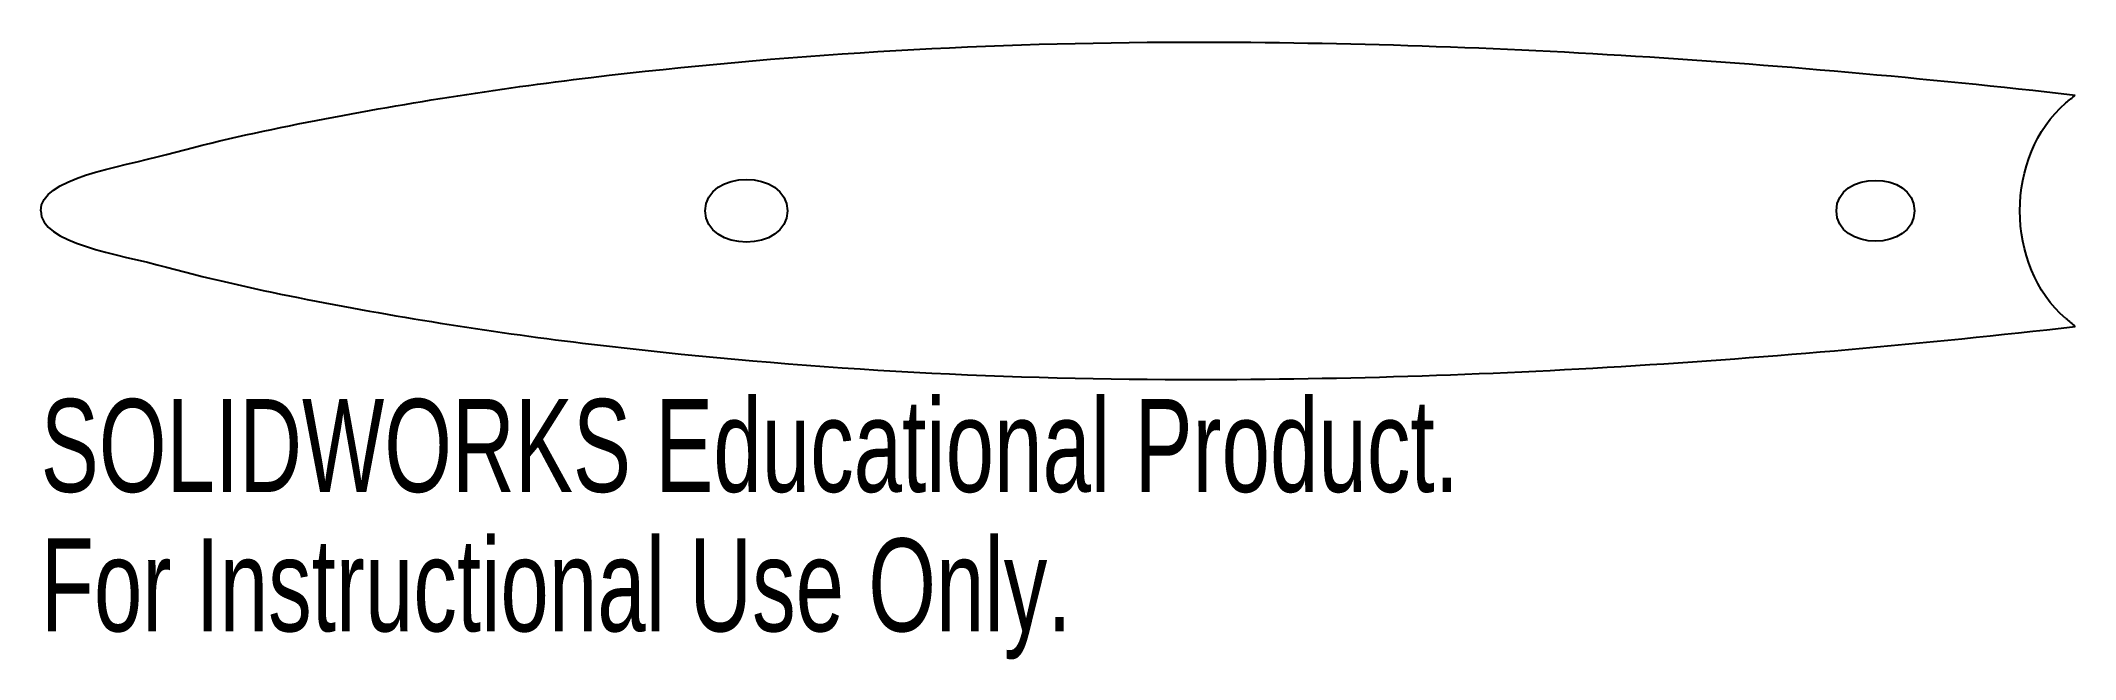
# Model space of a CAD drawing. Header units: millimetres. Extents: x 866 to 971, y -23 to 9.
import ezdxf

# ---------------------------------------------------------------- set-up
doc = ezdxf.new("R2010")
doc.units = ezdxf.units.MM
doc.styles.add('SLDTEXTSTYLE0', font='TXT', dxfattribs={"width": 0.7})

msp = doc.modelspace()

# ---------------------------------------------------------------- linework, layer by layer
at = {"color": 7, "linetype": 'Continuous', "lineweight": 25}
for points in [[(865.59, 0), (865.59, 1.7), (869.63, 2.25), (874.63, 3.61), (876.96, 4.12), (884.38, 5.58), (889.22, 6.34), (904.15, 8.13), (914.02, 8.72), (924.02, 8.77)], [(865.59, 0), (865.59, -1.7), (869.63, -2.25), (874.63, -3.61), (876.96, -4.12), (884.38, -5.58), (889.23, -6.34), (904.15, -8.13), (914.02, -8.72), (924.02, -8.77)]]:
    msp.add_open_spline(points, degree=3, knots=[0, 0, 0, 0, 0.125, 0.125, 0.25, 0.25, 0.5, 0.5, 1, 1, 1, 1], dxfattribs=at)
for points in [[(924.02, 8.77), (939.85, 8.85), (955.61, 7.8), (971.3, 6.02)], [(970.81, -5.61), (967.63, -2.86), (967.63, 2.86), (970.81, 5.61)], [(970.81, 5.61), (970.98, 5.75), (971.14, 5.88), (971.3, 6.02)], [(900.12, 0), (900.12, 2.17), (904.39, 2.17), (904.39, 0)], [(958.89, 0), (958.89, 2.11), (962.95, 2.11), (962.95, 0)], [(904.39, 0), (904.39, -2.17), (900.12, -2.17), (900.12, 0)], [(962.95, 0), (962.95, -2.11), (958.89, -2.11), (958.89, 0)], [(924.02, -8.77), (939.86, -8.85), (955.61, -7.8), (971.3, -6.02)], [(970.81, -5.61), (970.98, -5.75), (971.14, -5.88), (971.3, -6.02)]]:
    msp.add_open_spline(points, degree=3, dxfattribs=at)

# ---------------------------------------------------------------- texts
at = {"color": 7, "linetype": 'Continuous', "char_height": 4.8336, "attachment_point": 1, "style": 'SLDTEXTSTYLE0'}
for s, insert in [('SOLIDWORKS Educational Product.', (865.59, -9.79)), ('For Instructional Use Only.', (865.59, -17.04))]:
    msp.add_mtext(s, dxfattribs=dict(at, insert=insert))

doc.saveas('drawing.dxf')
